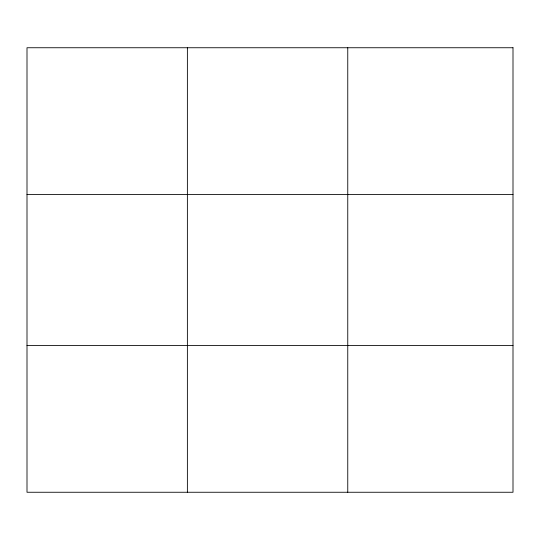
<?xml version="1.0" encoding="UTF-8"?>
<svg xmlns="http://www.w3.org/2000/svg" width="540" height="540" viewBox="0 0 540 540"><rect width="100%" height="100%" fill="white"/><g stroke="black" fill="none" stroke-linecap="round" stroke-linejoin="round"><path stroke-width="0.81" d="M187.38 492.257L187.38 47.743M347.76 492.257L347.76 47.743M27 194.434L513 194.434M27 345.566L513 345.566M513 47.743L513 492.257L27 492.257L27 47.743L513 47.743"/></g></svg>
